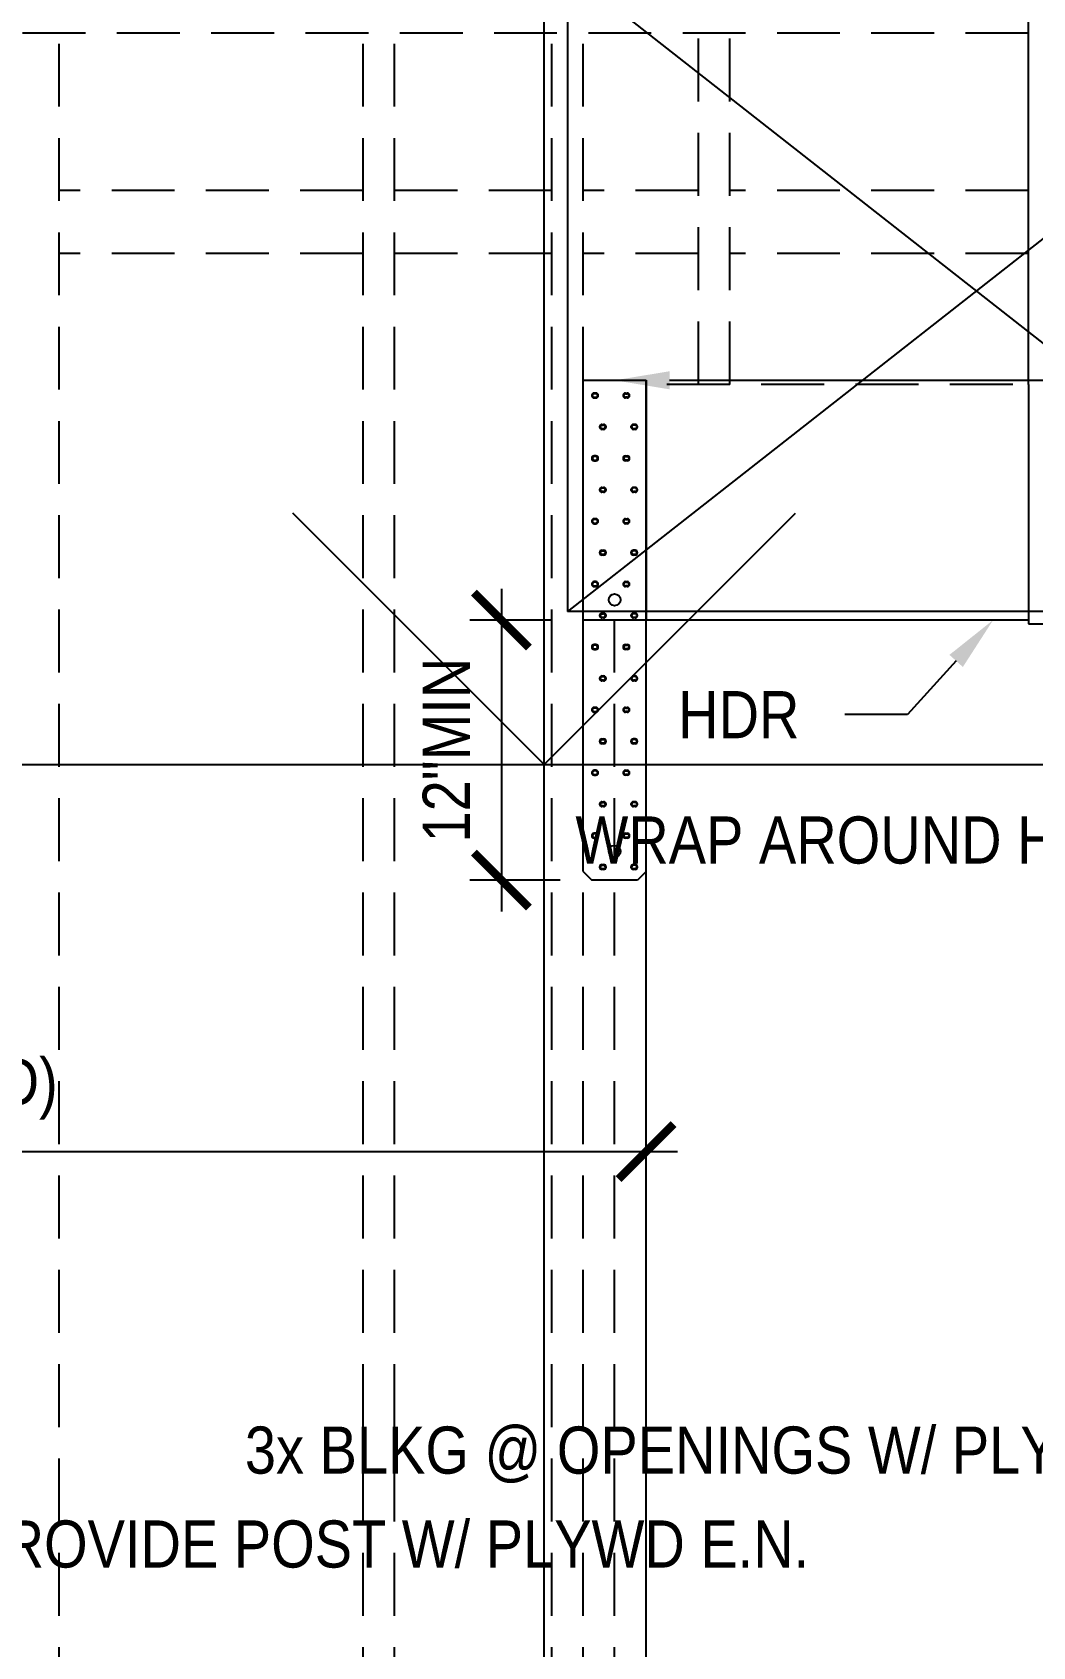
# Model space of a CAD drawing. Header units: inches. Extents: x -16404 to 14624, y -1591 to 16152.
# Drawn here: x -8966.4 to -8918.6, y 3021.9 to 3098.9 of the extents above; entities that cross this region are included whole.
import ezdxf
from ezdxf import colors
from ezdxf.entities.mleader import LeaderData, LeaderLine
from ezdxf.math import Vec2, Vec3

# ---------------------------------------------------------------- set-up
doc = ezdxf.new("R2010")
doc.units = ezdxf.units.IN
doc.header["$LTSCALE"] = 24
doc.header["$MEASUREMENT"] = 0
for name, pattern in [('DASHED2', [0.375, 0.25, -0.125]), ('HIDDEN', [0.375, 0.25, -0.125]), ('HIDDEN2', [0.1875, 0.125, -0.0625])]:
    doc.linetypes.add(name, pattern=pattern)
doc.layers.get('0').update_dxf_attribs({"linetype": 'CONTINUOUS'})
doc.layers.get('DefPoints').update_dxf_attribs({"color": 251, "linetype": 'CONTINUOUS'})
for name, color, linetype in [('S-ANNO-DIMS', 2, 'CONTINUOUS'), ('S-ANNO-NOTE', 4, 'CONTINUOUS'), ('S-STEEL', 4, 'CONTINUOUS'), ('S-WOOD', 3, 'CONTINUOUS')]:
    doc.layers.add(name, color=color, linetype=linetype)
doc.layers.add('S-ANNO-GRID-NONPLOT', color=251, linetype='CONTINUOUS', plot=False)
doc.styles.add('Arial', font='arial.ttf', dxfattribs={"width": 0.85})
doc.dimstyles.new('DIM-24$0', dxfattribs={"dimscale": 24, "dimtxt": 0.09375, "dimasz": 0.109375, "dimexe": 0.0625, "dimexo": 0.0625, "dimgap": 0.0625, "dimtad": 1, "dimdec": 4, "dimzin": 11, "dimdsep": 46, "dimlunit": 4, "dimtxsty": 'Arial', "dimblk": 'ARCHTICK', "dimblk1": 'ARCHTICK', "dimblk2": 'ARCHTICK', "dimsah": 1, "dimcen": 0.125, "dimdle": 0.0625, "dimclrd": 256, "dimclre": 256, "dimclrt": 4, "dimadec": 0, "dimazin": 0, "dimtfac": 1, "dimtdec": 4, "dimtmove": 0, "dimatfit": 3, "dimldrblk": 'ARCHTICK', "dimfxl": 1, "dimfrac": 1, "dimtolj": 1, "dimtzin": 11, "dimarcsym": 0})
doc.dimstyles.new('DIM-24_Se', dxfattribs={"dimscale": 24, "dimtxt": 0.09375, "dimasz": 0.109375, "dimexe": 0.0625, "dimexo": 0.0625, "dimgap": 0.0625, "dimtad": 1, "dimdec": 4, "dimzin": 11, "dimdsep": 46, "dimlunit": 4, "dimtxsty": 'Arial', "dimblk": 'ARCHTICK', "dimcen": 0.125, "dimdle": 0.0625, "dimclrd": 256, "dimclre": 256, "dimclrt": 4, "dimadec": 0, "dimazin": 0, "dimtfac": 0.75, "dimtdec": 4, "dimtmove": 0, "dimatfit": 3, "dimfxl": 1, "dimfrac": 1, "dimtolj": 1, "dimtzin": 0, "dimarcsym": 0})

# ---------------------------------------------------------------- blocks, each defined once
blk = doc.blocks.new('_ARCHTICK')
at = {"color": 0, "linetype": 'ByBlock', "const_width": 0.15}
blk.add_lwpolyline([(-0.5, -0.5), (0.5, 0.5)], dxfattribs=at)
blk = doc.blocks.new('*D2107')
at = {"layer": 'DefPoints', "color": 0, "transparency": 16777216}
for p in [(-9016.096, 3045.531), (-8937.09, 3045.531), (-8937.09, 3045.531)]:
    blk.add_point(p, dxfattribs=at)
at = {"layer": 'S-ANNO-DIMS', "lineweight": -2, "transparency": 16777216}
blk.add_line((-9017.596, 3045.531), (-8935.59, 3045.531), dxfattribs=at)
at = {"layer": 'S-ANNO-DIMS', "lineweight": -2, "transparency": 16777216, "xscale": 2.625, "yscale": 2.625, "zscale": 2.625, "rotation": 180}
blk.add_blockref('_ARCHTICK', (-9016.096, 3045.531), dxfattribs=at)
at = {"layer": 'S-ANNO-DIMS', "lineweight": -2, "transparency": 16777216, "xscale": 2.625, "yscale": 2.625, "zscale": 2.625}
blk.add_blockref('_ARCHTICK', (-8937.09, 3045.531), dxfattribs=at)
at = {"layer": 'S-ANNO-DIMS', "color": 4, "transparency": 16777216, "insert": (-8976.593, 3050.402), "char_height": 2.25, "attachment_point": 5, "style": 'Arial'}
blk.add_mtext('\\A1;lp (LONG SIDE\\POVER PLYWOOD)', dxfattribs=at)
blk = doc.blocks.new('*D2114')
at = {"layer": 'DefPoints', "color": 0, "transparency": 16777216}
for p in [(-8940.09, 3070.891), (-8943.993, 3058.485), (-8939.684, 3058.485)]:
    blk.add_point(p, dxfattribs=at)
at = {"layer": 'S-ANNO-DIMS', "lineweight": -2, "transparency": 16777216}
for p, q in [((-8943.993, 3072.391), (-8943.993, 3056.985)), ((-8941.59, 3070.891), (-8945.493, 3070.891)), ((-8941.184, 3058.485), (-8945.493, 3058.485))]:
    blk.add_line(p, q, dxfattribs=at)
at = {"layer": 'S-ANNO-DIMS', "lineweight": -2, "transparency": 16777216, "xscale": 2.625, "yscale": 2.625, "zscale": 2.625}
for p, rotation in [((-8943.993, 3070.891), 90), ((-8943.993, 3058.485), 270)]:
    blk.add_blockref('_ARCHTICK', p, dxfattribs=dict(at, rotation=rotation))
at = {"layer": 'S-ANNO-DIMS', "color": 4, "transparency": 16777216, "insert": (-8946.623, 3064.688), "char_height": 2.25, "attachment_point": 5, "rotation": 90, "style": 'Arial'}
blk.add_mtext('\\A1;12"MIN', dxfattribs=at)
blk = doc.blocks.new('Se_24x36_DETAILS_GRID')
for p, q in [((7.7674, 7.6667), (7.7674, 15.3333)), ((7.7674, 7.6667), (8.2674, 8.1667)), ((0, 7.6667), (7.7674, 7.6667)), ((7.7674, 7.6667), (15.5348, 7.6667)), ((7.7674, 0), (7.7674, 7.6667))]:
    blk.add_line(p, q)
at = {"linetype": 'DASHED2', "ltscale": 0.5}
blk.add_line((7.7674, 7.6667), (7.2674, 8.1667), dxfattribs=at)

msp = doc.modelspace()

# ---------------------------------------------------------------- linework, layer by layer
at = {"layer": 'S-STEEL'}
for p, q in [((-8918.83992, 3087.36331), (-8918.83992, 3138.31975)), ((-8918.83992, 3082.14111), (-8918.83992, 3087.36331)), ((-8940.08992, 3058.89111), (-8940.08992, 3082.33361)), ((-8937.08992, 3058.89111), (-8937.08992, 3082.33361)), ((-8939.48792, 3081.72661), (-8939.56692, 3081.72661)), ((-8939.48792, 3081.69536), (-8939.56692, 3081.69536)), ((-8939.56692, 3081.52436), (-8939.48792, 3081.52436)), ((-8939.56692, 3081.49311), (-8939.48792, 3081.49311)), ((-8938.06692, 3081.72661), (-8937.98792, 3081.72661)), ((-8938.06692, 3081.69536), (-8937.98792, 3081.69536)), ((-8937.98792, 3081.52436), (-8938.06692, 3081.52436)), ((-8937.98792, 3081.49311), (-8938.06692, 3081.49311)), ((-8939.19192, 3080.22661), (-8939.11292, 3080.22661)), ((-8939.19192, 3080.19536), (-8939.11292, 3080.19536)), ((-8939.11292, 3080.02436), (-8939.19192, 3080.02436)), ((-8939.11292, 3079.99311), (-8939.19192, 3079.99311)), ((-8937.61292, 3080.22661), (-8937.69192, 3080.22661)), ((-8937.61292, 3080.19536), (-8937.69192, 3080.19536)), ((-8937.61292, 3080.02436), (-8937.69192, 3080.02436)), ((-8937.61292, 3079.99311), (-8937.69192, 3079.99311)), ((-8939.48792, 3078.72661), (-8939.56692, 3078.72661)), ((-8939.48792, 3078.69536), (-8939.56692, 3078.69536)), ((-8939.56692, 3078.52436), (-8939.48792, 3078.52436)), ((-8939.56692, 3078.49311), (-8939.48792, 3078.49311)), ((-8938.06692, 3078.72661), (-8937.98792, 3078.72661)), ((-8938.06692, 3078.69536), (-8937.98792, 3078.69536)), ((-8937.98792, 3078.52436), (-8938.06692, 3078.52436)), ((-8937.98792, 3078.49311), (-8938.06692, 3078.49311)), ((-8939.19192, 3077.22661), (-8939.11292, 3077.22661)), ((-8937.61292, 3077.22661), (-8937.69192, 3077.22661)), ((-8939.19192, 3077.19536), (-8939.11292, 3077.19536)), ((-8939.11292, 3077.02436), (-8939.19192, 3077.02436)), ((-8939.11292, 3076.99311), (-8939.19192, 3076.99311)), ((-8937.61292, 3077.19536), (-8937.69192, 3077.19536)), ((-8937.61292, 3077.02436), (-8937.69192, 3077.02436)), ((-8937.61292, 3076.99311), (-8937.69192, 3076.99311)), ((-8939.48792, 3075.72661), (-8939.56692, 3075.72661)), ((-8939.48792, 3075.69536), (-8939.56692, 3075.69536)), ((-8938.06692, 3075.72661), (-8937.98792, 3075.72661)), ((-8938.06692, 3075.69536), (-8937.98792, 3075.69536)), ((-8939.56692, 3075.52436), (-8939.48792, 3075.52436)), ((-8939.56692, 3075.49311), (-8939.48792, 3075.49311)), ((-8937.98792, 3075.52436), (-8938.06692, 3075.52436)), ((-8937.98792, 3075.49311), (-8938.06692, 3075.49311)), ((-8939.19192, 3074.22661), (-8939.11292, 3074.22661)), ((-8939.19192, 3074.19536), (-8939.11292, 3074.19536)), ((-8937.61292, 3074.22661), (-8937.69192, 3074.22661)), ((-8937.61292, 3074.19536), (-8937.69192, 3074.19536)), ((-8939.11292, 3074.02436), (-8939.19192, 3074.02436)), ((-8939.11292, 3073.99311), (-8939.19192, 3073.99311)), ((-8937.61292, 3074.02436), (-8937.69192, 3074.02436)), ((-8937.61292, 3073.99311), (-8937.69192, 3073.99311)), ((-8939.48792, 3072.72661), (-8939.56692, 3072.72661)), ((-8939.48792, 3072.69536), (-8939.56692, 3072.69536)), ((-8938.06692, 3072.72661), (-8937.98792, 3072.72661)), ((-8938.06692, 3072.69536), (-8937.98792, 3072.69536)), ((-8939.56692, 3072.52436), (-8939.48792, 3072.52436)), ((-8939.56692, 3072.49311), (-8939.48792, 3072.49311)), ((-8937.98792, 3072.52436), (-8938.06692, 3072.52436)), ((-8937.98792, 3072.49311), (-8938.06692, 3072.49311)), ((-8939.19192, 3071.22661), (-8939.11292, 3071.22661)), ((-8939.19192, 3071.19536), (-8939.11292, 3071.19536)), ((-8937.61292, 3071.22661), (-8937.69192, 3071.22661)), ((-8937.61292, 3071.19536), (-8937.69192, 3071.19536)), ((-8939.11292, 3071.02436), (-8939.19192, 3071.02436)), ((-8939.11292, 3070.99311), (-8939.19192, 3070.99311)), ((-8937.61292, 3071.02436), (-8937.69192, 3071.02436)), ((-8937.61292, 3070.99311), (-8937.69192, 3070.99311)), ((-8939.48792, 3069.72661), (-8939.56692, 3069.72661)), ((-8939.48792, 3069.69536), (-8939.56692, 3069.69536)), ((-8939.56692, 3069.52436), (-8939.48792, 3069.52436)), ((-8938.06692, 3069.72661), (-8937.98792, 3069.72661)), ((-8938.06692, 3069.69536), (-8937.98792, 3069.69536)), ((-8937.98792, 3069.52436), (-8938.06692, 3069.52436)), ((-8939.56692, 3069.49311), (-8939.48792, 3069.49311)), ((-8937.98792, 3069.49311), (-8938.06692, 3069.49311)), ((-8939.19192, 3068.22661), (-8939.11292, 3068.22661)), ((-8939.19192, 3068.19536), (-8939.11292, 3068.19536)), ((-8939.11292, 3068.02436), (-8939.19192, 3068.02436)), ((-8939.11292, 3067.99311), (-8939.19192, 3067.99311)), ((-8937.61292, 3068.22661), (-8937.69192, 3068.22661)), ((-8937.61292, 3068.19536), (-8937.69192, 3068.19536)), ((-8937.61292, 3068.02436), (-8937.69192, 3068.02436)), ((-8937.61292, 3067.99311), (-8937.69192, 3067.99311)), ((-8939.48792, 3066.72661), (-8939.56692, 3066.72661)), ((-8939.48792, 3066.69536), (-8939.56692, 3066.69536)), ((-8939.56692, 3066.52436), (-8939.48792, 3066.52436)), ((-8939.56692, 3066.49311), (-8939.48792, 3066.49311)), ((-8938.06692, 3066.72661), (-8937.98792, 3066.72661)), ((-8938.06692, 3066.69536), (-8937.98792, 3066.69536)), ((-8937.98792, 3066.52436), (-8938.06692, 3066.52436)), ((-8937.98792, 3066.49311), (-8938.06692, 3066.49311)), ((-8939.19192, 3065.22661), (-8939.11292, 3065.22661)), ((-8939.19192, 3065.19536), (-8939.11292, 3065.19536)), ((-8939.11292, 3065.02436), (-8939.19192, 3065.02436)), ((-8939.11292, 3064.99311), (-8939.19192, 3064.99311)), ((-8937.61292, 3065.22661), (-8937.69192, 3065.22661)), ((-8937.61292, 3065.19536), (-8937.69192, 3065.19536)), ((-8937.61292, 3065.02436), (-8937.69192, 3065.02436)), ((-8937.61292, 3064.99311), (-8937.69192, 3064.99311)), ((-8939.48792, 3063.72661), (-8939.56692, 3063.72661)), ((-8939.48792, 3063.69536), (-8939.56692, 3063.69536)), ((-8939.56692, 3063.52436), (-8939.48792, 3063.52436)), ((-8939.56692, 3063.49311), (-8939.48792, 3063.49311)), ((-8938.06692, 3063.72661), (-8937.98792, 3063.72661)), ((-8938.06692, 3063.69536), (-8937.98792, 3063.69536)), ((-8937.98792, 3063.52436), (-8938.06692, 3063.52436)), ((-8937.98792, 3063.49311), (-8938.06692, 3063.49311)), ((-8939.19192, 3062.22661), (-8939.11292, 3062.22661)), ((-8939.19192, 3062.19536), (-8939.11292, 3062.19536)), ((-8939.11292, 3062.02436), (-8939.19192, 3062.02436)), ((-8939.11292, 3061.99311), (-8939.19192, 3061.99311)), ((-8937.61292, 3062.22661), (-8937.69192, 3062.22661)), ((-8937.61292, 3062.19536), (-8937.69192, 3062.19536)), ((-8937.61292, 3062.02436), (-8937.69192, 3062.02436)), ((-8937.61292, 3061.99311), (-8937.69192, 3061.99311)), ((-8939.48792, 3060.72661), (-8939.56692, 3060.72661)), ((-8939.48792, 3060.69536), (-8939.56692, 3060.69536)), ((-8939.56692, 3060.52436), (-8939.48792, 3060.52436)), ((-8939.56692, 3060.49311), (-8939.48792, 3060.49311)), ((-8938.06692, 3060.72661), (-8937.98792, 3060.72661)), ((-8938.06692, 3060.69536), (-8937.98792, 3060.69536)), ((-8937.98792, 3060.52436), (-8938.06692, 3060.52436)), ((-8937.98792, 3060.49311), (-8938.06692, 3060.49311)), ((-8940.08992, 3058.89111), (-8939.68367, 3058.48486)), ((-8939.19192, 3059.22661), (-8939.11292, 3059.22661)), ((-8939.19192, 3059.19536), (-8939.11292, 3059.19536)), ((-8939.11292, 3059.02436), (-8939.19192, 3059.02436)), ((-8939.11292, 3058.99311), (-8939.19192, 3058.99311)), ((-8937.61292, 3059.22661), (-8937.69192, 3059.22661)), ((-8937.61292, 3059.19536), (-8937.69192, 3059.19536)), ((-8937.61292, 3059.02436), (-8937.69192, 3059.02436)), ((-8937.61292, 3058.99311), (-8937.69192, 3058.99311)), ((-8937.08992, 3058.89111), (-8937.49617, 3058.48486)), ((-8937.49617, 3058.48486), (-8939.68367, 3058.48486))]:
    msp.add_line(p, q, dxfattribs=at)
for centre in [(-8938.58992, 3071.85986), (-8938.58992, 3059.85986)]:
    msp.add_circle(centre, 0.28125, dxfattribs=at)
for centre, radius, start, end in [((-8939.56692, 3081.60986), 0.11675, 90, 270), ((-8939.56692, 3081.60986), 0.0855, 90, 270), ((-8939.48792, 3081.60986), 0.11675, 270, 90), ((-8939.48792, 3081.60986), 0.0855, 270, 90), ((-8938.06692, 3081.60986), 0.11675, 90, 270), ((-8938.06692, 3081.60986), 0.0855, 90, 270), ((-8937.98792, 3081.60986), 0.11675, 270, 90), ((-8937.98792, 3081.60986), 0.0855, 270, 90), ((-8939.19192, 3080.10986), 0.11675, 90, 270), ((-8939.19192, 3080.10986), 0.0855, 90, 270), ((-8939.11292, 3080.10986), 0.11675, 270, 90), ((-8939.11292, 3080.10986), 0.0855, 270, 90), ((-8937.69192, 3080.10986), 0.11675, 90, 270), ((-8937.69192, 3080.10986), 0.0855, 90, 270), ((-8937.61292, 3080.10986), 0.11675, 270, 90), ((-8937.61292, 3080.10986), 0.0855, 270, 90), ((-8939.56692, 3078.60986), 0.11675, 90, 270), ((-8939.56692, 3078.60986), 0.0855, 90, 270), ((-8939.48792, 3078.60986), 0.11675, 270, 90), ((-8939.48792, 3078.60986), 0.0855, 270, 90), ((-8938.06692, 3078.60986), 0.11675, 90, 270), ((-8938.06692, 3078.60986), 0.0855, 90, 270), ((-8937.98792, 3078.60986), 0.11675, 270, 90), ((-8937.98792, 3078.60986), 0.0855, 270, 90), ((-8939.19192, 3077.10986), 0.11675, 90, 270), ((-8939.11292, 3077.10986), 0.11675, 270, 90), ((-8937.69192, 3077.10986), 0.11675, 90, 270), ((-8937.61292, 3077.10986), 0.11675, 270, 90), ((-8939.19192, 3077.10986), 0.0855, 90, 270), ((-8939.11292, 3077.10986), 0.0855, 270, 90), ((-8937.69192, 3077.10986), 0.0855, 90, 270), ((-8937.61292, 3077.10986), 0.0855, 270, 90), ((-8939.56692, 3075.60986), 0.11675, 90, 270), ((-8939.56692, 3075.60986), 0.0855, 90, 270), ((-8939.48792, 3075.60986), 0.11675, 270, 90), ((-8939.48792, 3075.60986), 0.0855, 270, 90), ((-8938.06692, 3075.60986), 0.11675, 90, 270), ((-8938.06692, 3075.60986), 0.0855, 90, 270), ((-8937.98792, 3075.60986), 0.11675, 270, 90), ((-8937.98792, 3075.60986), 0.0855, 270, 90), ((-8939.19192, 3074.10986), 0.11675, 90, 270), ((-8939.19192, 3074.10986), 0.0855, 90, 270), ((-8939.11292, 3074.10986), 0.11675, 270, 90), ((-8939.11292, 3074.10986), 0.0855, 270, 90), ((-8937.69192, 3074.10986), 0.11675, 90, 270), ((-8937.69192, 3074.10986), 0.0855, 90, 270), ((-8937.61292, 3074.10986), 0.11675, 270, 90), ((-8937.61292, 3074.10986), 0.0855, 270, 90), ((-8939.56692, 3072.60986), 0.11675, 90, 270), ((-8939.56692, 3072.60986), 0.0855, 90, 270), ((-8939.48792, 3072.60986), 0.11675, 270, 90), ((-8939.48792, 3072.60986), 0.0855, 270, 90), ((-8938.06692, 3072.60986), 0.11675, 90, 270), ((-8938.06692, 3072.60986), 0.0855, 90, 270), ((-8937.98792, 3072.60986), 0.11675, 270, 90), ((-8937.98792, 3072.60986), 0.0855, 270, 90), ((-8939.19192, 3071.10986), 0.11675, 90, 270), ((-8939.19192, 3071.10986), 0.0855, 90, 270), ((-8939.11292, 3071.10986), 0.11675, 270, 90), ((-8939.11292, 3071.10986), 0.0855, 270, 90), ((-8937.69192, 3071.10986), 0.11675, 90, 270), ((-8937.69192, 3071.10986), 0.0855, 90, 270), ((-8937.61292, 3071.10986), 0.11675, 270, 90), ((-8937.61292, 3071.10986), 0.0855, 270, 90), ((-8939.56692, 3069.60986), 0.11675, 90, 270), ((-8939.56692, 3069.60986), 0.0855, 90, 270), ((-8939.48792, 3069.60986), 0.11675, 270, 90), ((-8939.48792, 3069.60986), 0.0855, 270, 90), ((-8938.06692, 3069.60986), 0.11675, 90, 270), ((-8938.06692, 3069.60986), 0.0855, 90, 270), ((-8937.98792, 3069.60986), 0.11675, 270, 90), ((-8937.98792, 3069.60986), 0.0855, 270, 90), ((-8939.19192, 3068.10986), 0.11675, 90, 270), ((-8939.19192, 3068.10986), 0.0855, 90, 270), ((-8939.11292, 3068.10986), 0.11675, 270, 90), ((-8939.11292, 3068.10986), 0.0855, 270, 90), ((-8937.69192, 3068.10986), 0.11675, 90, 270), ((-8937.69192, 3068.10986), 0.0855, 90, 270), ((-8937.61292, 3068.10986), 0.11675, 270, 90), ((-8937.61292, 3068.10986), 0.0855, 270, 90), ((-8939.56692, 3066.60986), 0.11675, 90, 270), ((-8939.56692, 3066.60986), 0.0855, 90, 270), ((-8939.48792, 3066.60986), 0.11675, 270, 90), ((-8939.48792, 3066.60986), 0.0855, 270, 90), ((-8938.06692, 3066.60986), 0.11675, 90, 270), ((-8938.06692, 3066.60986), 0.0855, 90, 270), ((-8937.98792, 3066.60986), 0.11675, 270, 90), ((-8937.98792, 3066.60986), 0.0855, 270, 90), ((-8939.19192, 3065.10986), 0.11675, 90, 270), ((-8939.19192, 3065.10986), 0.0855, 90, 270), ((-8939.11292, 3065.10986), 0.11675, 270, 90), ((-8939.11292, 3065.10986), 0.0855, 270, 90), ((-8937.69192, 3065.10986), 0.11675, 90, 270), ((-8937.69192, 3065.10986), 0.0855, 90, 270), ((-8937.61292, 3065.10986), 0.11675, 270, 90), ((-8937.61292, 3065.10986), 0.0855, 270, 90), ((-8939.56692, 3063.60986), 0.11675, 90, 270), ((-8939.56692, 3063.60986), 0.0855, 90, 270), ((-8939.48792, 3063.60986), 0.11675, 270, 90), ((-8939.48792, 3063.60986), 0.0855, 270, 90), ((-8938.06692, 3063.60986), 0.11675, 90, 270), ((-8938.06692, 3063.60986), 0.0855, 90, 270), ((-8937.98792, 3063.60986), 0.11675, 270, 90), ((-8937.98792, 3063.60986), 0.0855, 270, 90), ((-8939.19192, 3062.10986), 0.11675, 90, 270), ((-8939.19192, 3062.10986), 0.0855, 90, 270), ((-8939.11292, 3062.10986), 0.11675, 270, 90), ((-8939.11292, 3062.10986), 0.0855, 270, 90), ((-8937.69192, 3062.10986), 0.11675, 90, 270), ((-8937.69192, 3062.10986), 0.0855, 90, 270), ((-8937.61292, 3062.10986), 0.11675, 270, 90), ((-8937.61292, 3062.10986), 0.0855, 270, 90), ((-8939.56692, 3060.60986), 0.11675, 90, 270), ((-8939.56692, 3060.60986), 0.0855, 90, 270), ((-8939.48792, 3060.60986), 0.11675, 270, 90), ((-8939.48792, 3060.60986), 0.0855, 270, 90), ((-8938.06692, 3060.60986), 0.11675, 90, 270), ((-8938.06692, 3060.60986), 0.0855, 90, 270), ((-8937.98792, 3060.60986), 0.11675, 270, 90), ((-8937.98792, 3060.60986), 0.0855, 270, 90), ((-8939.19192, 3059.10986), 0.11675, 90, 270), ((-8939.19192, 3059.10986), 0.0855, 90, 270), ((-8939.11292, 3059.10986), 0.11675, 270, 90), ((-8939.11292, 3059.10986), 0.0855, 270, 90), ((-8937.69192, 3059.10986), 0.11675, 90, 270), ((-8937.69192, 3059.10986), 0.0855, 90, 270), ((-8937.61292, 3059.10986), 0.11675, 270, 90), ((-8937.61292, 3059.10986), 0.0855, 270, 90)]:
    msp.add_arc(centre, radius, start, end, dxfattribs=at)
at = {"layer": 'S-WOOD', "linetype": 'HIDDEN2'}
for p, q in [((-8918.83992, 3082.14111), (-8918.83992, 3119.64733)), ((-8837.83992, 3098.89113), (-9120.56229, 3098.89113)), ((-8965.08992, 2996.39113), (-8965.08992, 3098.89113)), ((-8950.58992, 2996.39113), (-8950.58992, 3098.89113)), ((-8949.08992, 2996.39113), (-8949.08992, 3098.89113)), ((-8941.58992, 2996.39113), (-8941.58992, 3098.89113)), ((-8940.08992, 2996.39113), (-8940.08992, 3098.89113)), ((-8934.58992, 3082.14111), (-8934.58992, 3098.89113)), ((-8933.08992, 3082.14111), (-8933.08992, 3098.89113)), ((-8918.83992, 3082.14111), (-8918.83992, 3098.89113)), ((-8950.58992, 3091.39113), (-8965.08992, 3091.39113)), ((-8941.58992, 3091.39113), (-8949.08992, 3091.39113)), ((-8934.58992, 3091.39113), (-8940.08992, 3091.39113)), ((-8918.83992, 3091.39113), (-8933.08992, 3091.39113)), ((-8950.58992, 3088.39113), (-8965.08992, 3088.39113)), ((-8941.58992, 3088.39113), (-8949.08992, 3088.39113)), ((-8934.58992, 3088.39113), (-8940.08992, 3088.39113)), ((-8918.83992, 3088.39113), (-8933.08992, 3088.39113)), ((-8906.08992, 3082.14111), (-8937.08992, 3082.14111)), ((-8938.58992, 2996.39113), (-8938.58992, 3070.89111))]:
    msp.add_line(p, q, dxfattribs=at)
at = {"layer": 'S-WOOD', "color": 1}
for p, q in [((-8901.83992, 3101.89113), (-8940.83992, 3071.30687)), ((-8940.83992, 3101.89113), (-8901.83992, 3071.30687)), ((-8940.83992, 3101.89113), (-8940.83992, 3071.30687)), ((-8901.83992, 3071.30687), (-8940.83992, 3071.30687))]:
    msp.add_line(p, q, dxfattribs=at)
at = {"layer": 'S-WOOD'}
for p, q in [((-8940.08992, 3082.33361), (-8937.08992, 3082.33361)), ((-8940.08992, 3070.89111), (-8940.08992, 3082.33361)), ((-8937.08992, 3082.33361), (-8937.08992, 3070.89111)), ((-8918.83992, 3082.14111), (-8918.83992, 3070.71287)), ((-8937.08992, 2996.39113), (-8937.08992, 3070.89111)), ((-8918.83992, 3070.89111), (-8937.08992, 3070.89111)), ((-8918.83992, 3070.71287), (-8915.83992, 3070.71287))]:
    msp.add_line(p, q, dxfattribs=at)
at = {"layer": 'S-WOOD', "linetype": 'HIDDEN'}
msp.add_line((-8937.08992, 3070.89111), (-8940.08992, 3070.89111), dxfattribs=at)

# ---------------------------------------------------------------- block references
at = {"layer": 'S-ANNO-GRID-NONPLOT', "xscale": 24, "yscale": 24, "zscale": 24}
msp.add_blockref('Se_24x36_DETAILS_GRID', (-9128.3678, 2880), dxfattribs=at)

# ---------------------------------------------------------------- dimensions: what is measured, and where the dimension line sits
at = {"layer": 'S-ANNO-DIMS'}
dim = msp.add_linear_dim(base=(-8943.9932, 3058.48486), p1=(-8940.08992, 3070.89111), p2=(-8939.68367, 3058.48486), angle=90, text='12"MIN', dimstyle='DIM-24_Se', dxfattribs=at)
dim.commit()
dim.dimension.update_dxf_attribs({"geometry": '*D2114', "text_midpoint": (-8943.9932, 3064.68799), "dimtype": 160})
dim = msp.add_aligned_dim(p1=(-9016.09614, 3045.53129), p2=(-8937.08992, 3045.53129), distance=0, text='lp (LONG SIDE\\POVER PLYWOOD)', dimstyle='DIM-24$0', dxfattribs=at)
dim.commit()
dim.dimension.update_dxf_attribs({"geometry": '*D2107', "text_midpoint": (-8976.59303, 3050.40194)})

# ---------------------------------------------------------------- leaders
at = {"layer": 'S-ANNO-NOTE'}
ml = msp.add_multileader_mtext('Standard', dxfattribs=at)
ml.set_content('{\\C256;CONTINUOUS CMST STRAP EACH FACE OF STUD}', color=4, style='Arial')
ml.set_leader_properties(color=2)
ml.build(insert=Vec2(0, 0))
ml.multileader.update_dxf_attribs({"dogleg_length": 0.36, "arrow_head_size": 2.625, "scale": 24})
ctx = ml.context
ctx.base_point, ctx.scale, ctx.char_height, ctx.arrow_head_size, ctx.landing_gap_size, ctx.plane_origin = Vec3(-8957.85386, 3108.43564), 24, 2.25, 2.625, 2.16, Vec3(-8889.14928, 3380.32253)
ctx.text_align_type = 2
notes = []
notes.append((ctx, [(0, (1, 1, 0), (-8924.44898, 3108.43564), (-1, 0), 3, [(1, [(-8938.58992, 3082.33361), (-8904.58992, 3082.33641)], 0, [])])]))
ctx.mtext.insert, ctx.mtext.width, ctx.mtext.alignment, ctx.mtext.flow_direction = Vec3(-8929.60898, 3109.57983), 28.9374323, 3, 5
ml = msp.add_multileader_mtext('Standard', dxfattribs=at)
ml.set_content('ECCQs WHERE HD IN HDR OCCURS', color=4, style='Arial')
ml.set_leader_properties(color=2)
ml.build(insert=Vec2(0, 0))
ml.multileader.update_dxf_attribs({"dogleg_length": 0.36, "arrow_head_size": 2.625, "scale": 24})
ctx = ml.context
ctx.base_point, ctx.scale, ctx.char_height, ctx.arrow_head_size, ctx.landing_gap_size, ctx.plane_origin = Vec3(-8567.21993, 3107.70064), 24, 2.25, 2.625, 2.16, Vec3(-8485.86636, 3406.03547)
ctx.text_align_type = 2
notes.append((ctx, [(0, (1, 1, 0), (-8525.85717, 3107.70064), (-1, 0), 3, [(1, [(-8537.76259, 3073.13918), (-8506.28282, 3073.13918)], 0, [])])]))
ctx.mtext.insert, ctx.mtext.width, ctx.mtext.alignment, ctx.mtext.flow_direction = Vec3(-8531.01717, 3108.84483), 37.9826907, 3, 5
ml = msp.add_multileader_mtext('Standard', dxfattribs=at)
ml.set_content('PROVIDE E.N. ALONG FULL HEIGHT OF KING STUDS', color=4, style='Arial')
ml.set_leader_properties(color=2)
ml.build(insert=Vec2(0, 0))
ml.multileader.update_dxf_attribs({"dogleg_length": 0.36, "arrow_head_size": 2.625, "scale": 24})
ctx = ml.context
ctx.base_point, ctx.scale, ctx.char_height, ctx.arrow_head_size, ctx.landing_gap_size, ctx.plane_origin = Vec3(-8749.06659, 3095.95131), 24, 2.25, 2.625, 2.16, Vec3(-8679.46123, 3382.37741)
ctx.text_align_type = 2
notes.append((ctx, [(0, (1, 1, 0), (-8720.30728, 3095.95131), (-1, 0), 3, [(1, [(-8615.53543, 3076.82399), (-8663.53543, 3076.82399)], 0, [])])]))
ctx.mtext.insert, ctx.mtext.width, ctx.mtext.alignment, ctx.mtext.flow_direction = Vec3(-8725.46728, 3097.0955), 21.9942879, 3, 5
ml = msp.add_multileader_mtext('Standard', dxfattribs=at)
ml.set_content('{\\C256;WRAP AROUND HDR}', color=4, style='Arial')
ml.set_leader_properties(color=2)
ml.build(insert=Vec2(0, 0))
ml.multileader.update_dxf_attribs({"dogleg_length": 0.36, "arrow_head_size": 2.625, "scale": 24})
ctx = ml.context
ctx.base_point, ctx.scale, ctx.char_height, ctx.arrow_head_size, ctx.landing_gap_size, ctx.plane_origin = Vec3(-8933.82965, 3060.38099), 24, 2.25, 2.625, 2.16, Vec3(-8868.88822, 3358.71581)
ctx.text_align_type = 2
notes.append((ctx, [(0, (1, 1, 0), (-8908.43483, 3060.38099), (-1, 0), 3, [(1, [(-8915.83992, 3073.67612), (-8906.08992, 3080.93509), (-8911.09536, 3076.28761)], 0, [])])]))
ctx.mtext.insert, ctx.mtext.width, ctx.mtext.alignment, ctx.mtext.flow_direction = Vec3(-8913.59483, 3061.52517), 19.1119092, 3, 5
ml = msp.add_multileader_mtext('Standard', dxfattribs=at)
ml.set_content('{\\C256;CMST14s}', color=4, style='Arial')
ml.set_leader_properties(color=2)
ml.build(insert=Vec2(0, 0))
ml.multileader.update_dxf_attribs({"dogleg_length": 0.36, "arrow_head_size": 2.625, "scale": 24})
ctx = ml.context
ctx.base_point, ctx.scale, ctx.char_height, ctx.arrow_head_size, ctx.landing_gap_size, ctx.plane_origin = Vec3(-8992.00885, 3062.16539), 24, 2.25, 2.625, 2.16, Vec3(-8982.92339, 3342.38001)
notes.append((ctx, [(1, (1, 1, 0), (-8995.00885, 3062.16539), (1, 0), 3, [(1, [(-9003.96272, 3037.63802), (-9003.96272, 3071.64422)], 0, [])])]))
ctx.mtext.insert, ctx.mtext.width, ctx.mtext.flow_direction = Vec3(-8989.84885, 3063.30957), 23.7153555, 5
ml = msp.add_multileader_mtext('Standard', dxfattribs=at)
ml.set_content('HDR', color=4, style='Arial')
ml.set_leader_properties(color=2)
ml.build(insert=Vec2(0, 0))
ml.multileader.update_dxf_attribs({"dogleg_length": 0.36, "arrow_head_size": 2.625, "scale": 24})
ctx = ml.context
ctx.base_point, ctx.scale, ctx.char_height, ctx.arrow_head_size, ctx.landing_gap_size, ctx.plane_origin = Vec3(-8937.46983, 3066.38101), 24, 2.25, 2.625, 2.16, Vec3(-8885.0627, 3364.71584)
ctx.text_align_type = 2
notes.append((ctx, [(0, (1, 1, 0), (-8924.60932, 3066.38101), (-1, 0), 3, [(0, [(-8920.52973, 3070.89111)], 0, [])])]))
ctx.mtext.insert, ctx.mtext.width, ctx.mtext.alignment, ctx.mtext.flow_direction = Vec3(-8929.76932, 3067.50601), 24.1980443, 3, 5
ml = msp.add_multileader_mtext('Standard', dxfattribs=at)
ml.set_content('\\A1;{\\C256;3"x3"x\\H0.7x;\\S1#4;\\H1.429x;" PLATE WASHER}', color=4, style='Arial')
ml.set_leader_properties(color=2)
ml.build(insert=Vec2(0, 0))
ml.multileader.update_dxf_attribs({"dogleg_length": 0.36, "arrow_head_size": 2.625, "scale": 24})
ctx = ml.context
ctx.base_point, ctx.scale, ctx.char_height, ctx.arrow_head_size, ctx.landing_gap_size, ctx.plane_origin = Vec3(-8539.03248, 3060.68453), 24, 2.25, 2.625, 2.16, Vec3(-8465.70213, 3359.01935)
ctx.text_align_type = 2
notes.append((ctx, [(0, (1, 1, 0), (-8512.23638, 3060.68453), (-1, 0), 3, [(0, [(-8513.62403, 3070.31621)], 0, [])])]))
ctx.mtext.insert, ctx.mtext.width, ctx.mtext.alignment, ctx.mtext.flow_direction = Vec3(-8517.39638, 3061.82872), 29.4027233, 3, 5
ml = msp.add_multileader_mtext('Standard', dxfattribs=at)
ml.set_content('{\\C256;4x BLKG @ STRAP (TYP)}', color=4, style='Arial')
ml.set_leader_properties(color=2)
ml.build(insert=Vec2(0, 0))
ml.multileader.update_dxf_attribs({"dogleg_length": 0.36, "arrow_head_size": 2.625, "scale": 24})
ctx = ml.context
ctx.base_point, ctx.scale, ctx.char_height, ctx.arrow_head_size, ctx.landing_gap_size, ctx.plane_origin = Vec3(-9053.52643, 3061.16407), 24, 2.25, 2.625, 2.16, Vec3(-9044.44097, 3341.3787)
notes.append((ctx, [(1, (1, 1, 0), (-9056.52643, 3061.16407), (1, 0), 3, [(0, [(-9069.85871, 3070.89111)], 0, [])])]))
ctx.mtext.insert, ctx.mtext.width, ctx.mtext.flow_direction = Vec3(-9051.36643, 3062.61982), 20.8481555, 5
ml = msp.add_multileader_mtext('Standard', dxfattribs=at)
ml.set_content('HDR', color=4, style='Arial')
ml.set_leader_properties(color=2)
ml.build(insert=Vec2(0, 0))
ml.multileader.update_dxf_attribs({"dogleg_length": 0.36, "arrow_head_size": 2.625, "scale": 24})
ctx = ml.context
ctx.base_point, ctx.scale, ctx.char_height, ctx.arrow_head_size, ctx.landing_gap_size, ctx.plane_origin = Vec3(-8563.33507, 3059.87146), 24, 2.25, 2.625, 2.16, Vec3(-8507.11721, 3358.20628)
ctx.text_align_type = 2
notes.append((ctx, [(0, (1, 1, 0), (-8550.47456, 3059.87146), (-1, 0), 3, [(0, [(-8530.20496, 3069.53458)], 0, [])])]))
ctx.mtext.insert, ctx.mtext.width, ctx.mtext.alignment, ctx.mtext.flow_direction = Vec3(-8555.63456, 3060.99646), 29.4027233, 3, 5
ml = msp.add_multileader_mtext('Standard', dxfattribs=at)
ml.set_content('3x POST MIN @ HOLD-DOWN', color=4, style='Arial')
ml.set_leader_properties(color=2)
ml.build(insert=Vec2(0, 0))
ml.multileader.update_dxf_attribs({"dogleg_length": 0.36, "arrow_head_size": 2.625, "scale": 24})
ctx = ml.context
ctx.base_point, ctx.scale, ctx.char_height, ctx.arrow_head_size, ctx.landing_gap_size, ctx.plane_origin = Vec3(-8540.02947, 3048.36963), 24, 2.25, 2.625, 2.16, Vec3(-8465.70213, 3346.70445)
ctx.text_align_type = 2
notes.append((ctx, [(0, (1, 1, 0), (-8512.98567, 3048.36963), (-1, 0), 3, [(0, [(-8504.55367, 3054.2235)], 0, [])])]))
ctx.mtext.insert, ctx.mtext.width, ctx.mtext.alignment, ctx.mtext.flow_direction = Vec3(-8518.14567, 3049.51381), 29.4027233, 3, 5
ml = msp.add_multileader_mtext('Standard', dxfattribs=at)
ml.set_content('3x BLKG @ OPENINGS w/PLYWD', color=4, style='Arial')
ml.set_leader_properties(color=2)
ml.build(insert=Vec2(0, 0))
ml.multileader.update_dxf_attribs({"dogleg_length": 0.36, "arrow_head_size": 2.625, "scale": 24})
ctx = ml.context
ctx.base_point, ctx.scale, ctx.char_height, ctx.arrow_head_size, ctx.landing_gap_size, ctx.plane_origin = Vec3(-8533.12177, 3035.9547), 24, 2.25, 2.625, 2.16, Vec3(-8465.70213, 3334.28952)
ctx.text_align_type = 2
notes.append((ctx, [(0, (1, 1, 0), (-8511.86374, 3035.9547), (-1, 0), 3, [(0, [(-8480.90708, 3023.70126)], 0, [])])]))
ctx.mtext.insert, ctx.mtext.width, ctx.mtext.alignment, ctx.mtext.flow_direction = Vec3(-8517.02374, 3037.09888), 20.6839651, 3, 5
ml = msp.add_multileader_mtext('Standard', dxfattribs=at)
ml.set_content('{\\C256;3x BLKG @ OPENINGS W/ PLYWD}', color=4, style='Arial')
ml.set_leader_properties(color=2)
ml.build(insert=Vec2(0, 0))
ml.multileader.update_dxf_attribs({"dogleg_length": 0.36, "arrow_head_size": 2.625, "scale": 24})
ctx = ml.context
ctx.base_point, ctx.scale, ctx.char_height, ctx.arrow_head_size, ctx.landing_gap_size, ctx.plane_origin = Vec3(-8933.13651, 3031.2929), 24, 2.25, 2.625, 2.16, Vec3(-8868.28901, 3329.62772)
ctx.text_align_type = 2
notes.append((ctx, [(0, (1, 1, 0), (-8907.83562, 3031.2929), (-1, 0), 3, [(0, [(-8879.41637, 3025.05779)], 0, [])])]))
ctx.mtext.insert, ctx.mtext.width, ctx.mtext.alignment, ctx.mtext.flow_direction = Vec3(-8912.99562, 3032.4179), 24.1980443, 3, 5
ml = msp.add_multileader_mtext('Standard', dxfattribs=at)
ml.set_content('{\\C256;PROVIDE POST W/ PLYWD E.N.}', color=4, style='Arial')
ml.set_leader_properties(color=2)
ml.build(insert=Vec2(0, 0))
ml.multileader.update_dxf_attribs({"dogleg_length": 0.36, "arrow_head_size": 2.625, "scale": 24})
ctx = ml.context
ctx.base_point, ctx.scale, ctx.char_height, ctx.arrow_head_size, ctx.landing_gap_size, ctx.plane_origin = Vec3(-8971.68727, 3026.79248), 24, 2.25, 2.625, 2.16, Vec3(-8962.60181, 3307.0071)
notes.append((ctx, [(1, (1, 1, 0), (-8974.68727, 3026.79248), (1, 0), 3, [(0, [(-8980.33992, 3023.39315)], 0, [])])]))
ctx.mtext.insert, ctx.mtext.width, ctx.mtext.flow_direction = Vec3(-8969.52727, 3027.93666), 22.1694363, 5
for ctx, leaders in notes:
    for number, flags, end, landing, length, lines in leaders:
        leader = LeaderData()
        leader.index, (leader.has_last_leader_line, leader.has_dogleg_vector, leader.attachment_direction) = number, flags
        leader.last_leader_point, leader.dogleg_vector, leader.dogleg_length = Vec3(end), Vec3(landing), length
        for number, points, colour, breaks in lines:
            line = LeaderLine()
            line.index, line.vertices, line.color, line.breaks = number, Vec3.list(points), colors.encode_raw_color(colour), breaks
            leader.lines.append(line)
        ctx.leaders.append(leader)

doc.saveas('drawing.dxf')
